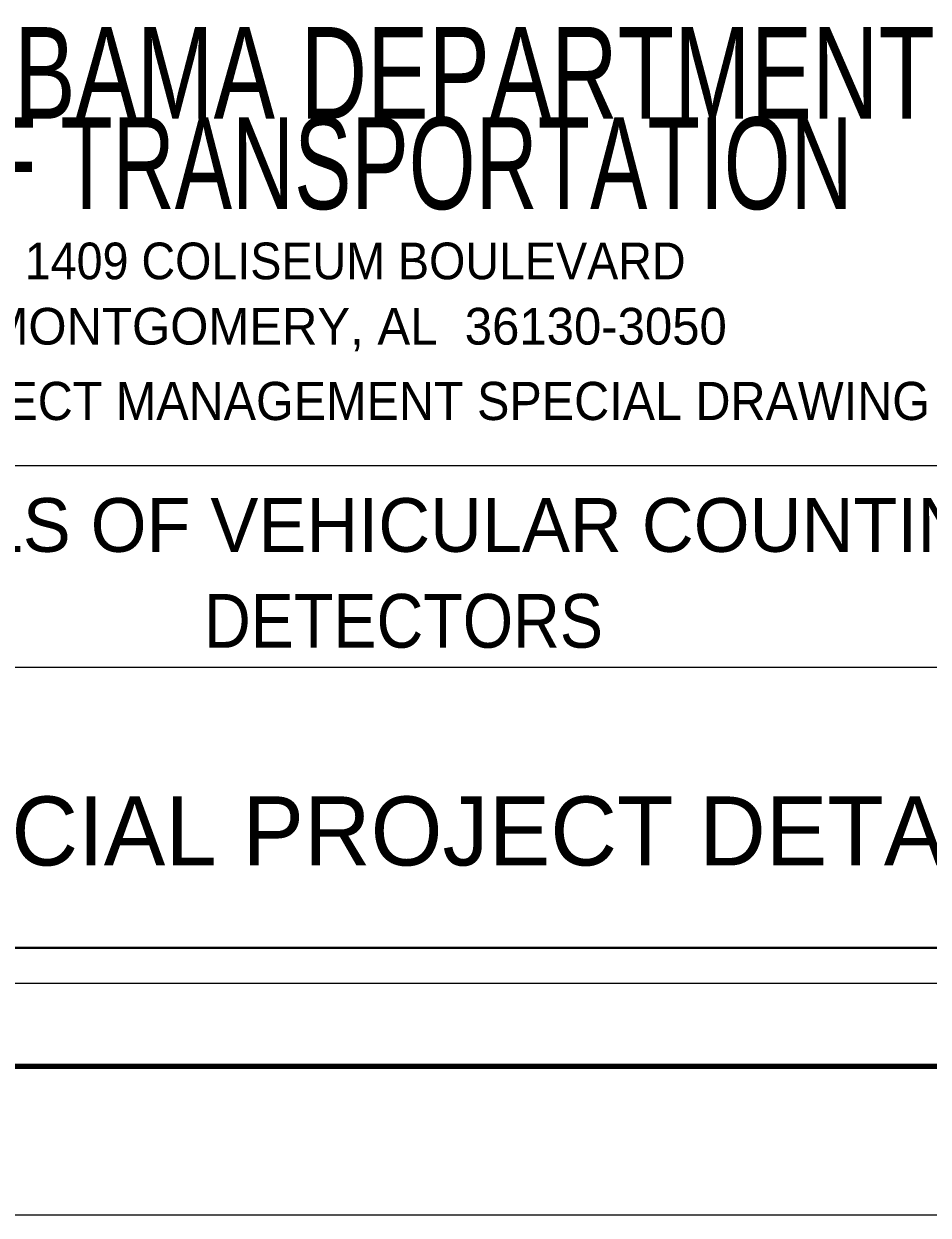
# Model space of a CAD drawing. Extents: x -30914 to 126026, y -23996 to 33370.
# Drawn here: x 29585 to 36474, y -23996 to -14918 of the extents above; entities that cross this region are included whole.
import ezdxf
from ezdxf.enums import TextEntityAlignment as Align

# ---------------------------------------------------------------- set-up
doc = ezdxf.new("R2010")
doc.units = 0
doc.header["$LTSCALE"] = 140
doc.layers.add('1', color=7, linetype='Continuous', lineweight=13)
doc.layers.add('3', color=7, linetype='Continuous', lineweight=13)

msp = doc.modelspace()

# ---------------------------------------------------------------- linework, layer by layer
at = {"layer": '1'}
msp.add_line((25841.6, -18284.3), (39530, -18284.3), dxfattribs=at)
at = {"layer": '1', "lineweight": 25}
for points in [[(41686.2, 32104.5), (41686.2, -23995.5), (-30913.8, -23995.5), (-30913.8, 32104.5)], [(39825.3, 30404.9), (-29172.8, 30404.9), (-29172.8, -22228.8), (39825.3, -22228.8)]]:
    msp.add_lwpolyline(points, close=True, dxfattribs=at)
at = {"layer": '1', "lineweight": 106}
msp.add_lwpolyline([(-29959.2, -22860), (40601.5, -22860), (40601.5, 31277.6), (-29959.2, 31277.6)], close=True, dxfattribs=at)
at = {"layer": '3'}
msp.add_line((25841.6, -19819.5), (39530, -19819.5), dxfattribs=at)
at = {"layer": '3', "lineweight": 40}
msp.add_lwpolyline([(39512.8, -11329.1), (18741.7, -11329.1), (18741.7, -21959), (39512.8, -21959)], close=True, dxfattribs=at)

# ---------------------------------------------------------------- texts
at = {"layer": '1'}
for s, height, width, p in [('ALABAMA DEPARTMENT', 699.1, 0.75, (32355.1, -15641.5)), ('OF TRANSPORTATION', 699.1, 0.7, (32335.4, -16330)), ('1409 COLISEUM BOULEVARD', 279.6, 0.95, (32109.4, -16864.5)), ('DETECTORS', 409.4, 0.9, (32477.4, -19671.6)), ('DETECTORS', 409.4, 0.9, (32477.4, -19671.6))]:
    msp.add_text(s, height=height, dxfattribs=dict(at, width=width)).set_placement(p, align=Align.CENTER)
for s, height, p in [('MONTGOMERY, AL  36130-3050', 279.6, (32124.3, -17362.1)), ('DETAILS OF VEHICULAR COUNTING', 409.4, (32436.4, -18941.3)), ('DETAILS OF VEHICULAR COUNTING', 409.4, (32436.4, -18941.3)), ('SPECIAL PROJECT DETAIL', 526.1, (32637.2, -21330.9))]:
    msp.add_text(s, height=height, dxfattribs=at).set_placement(p, align=Align.CENTER)
at = {"layer": '1', "width": 0.95}
msp.add_text('PROJECT MANAGEMENT SPECIAL DRAWING', height=290.9, dxfattribs=at).set_placement((28459, -17937.1))

doc.saveas('drawing.dxf')
